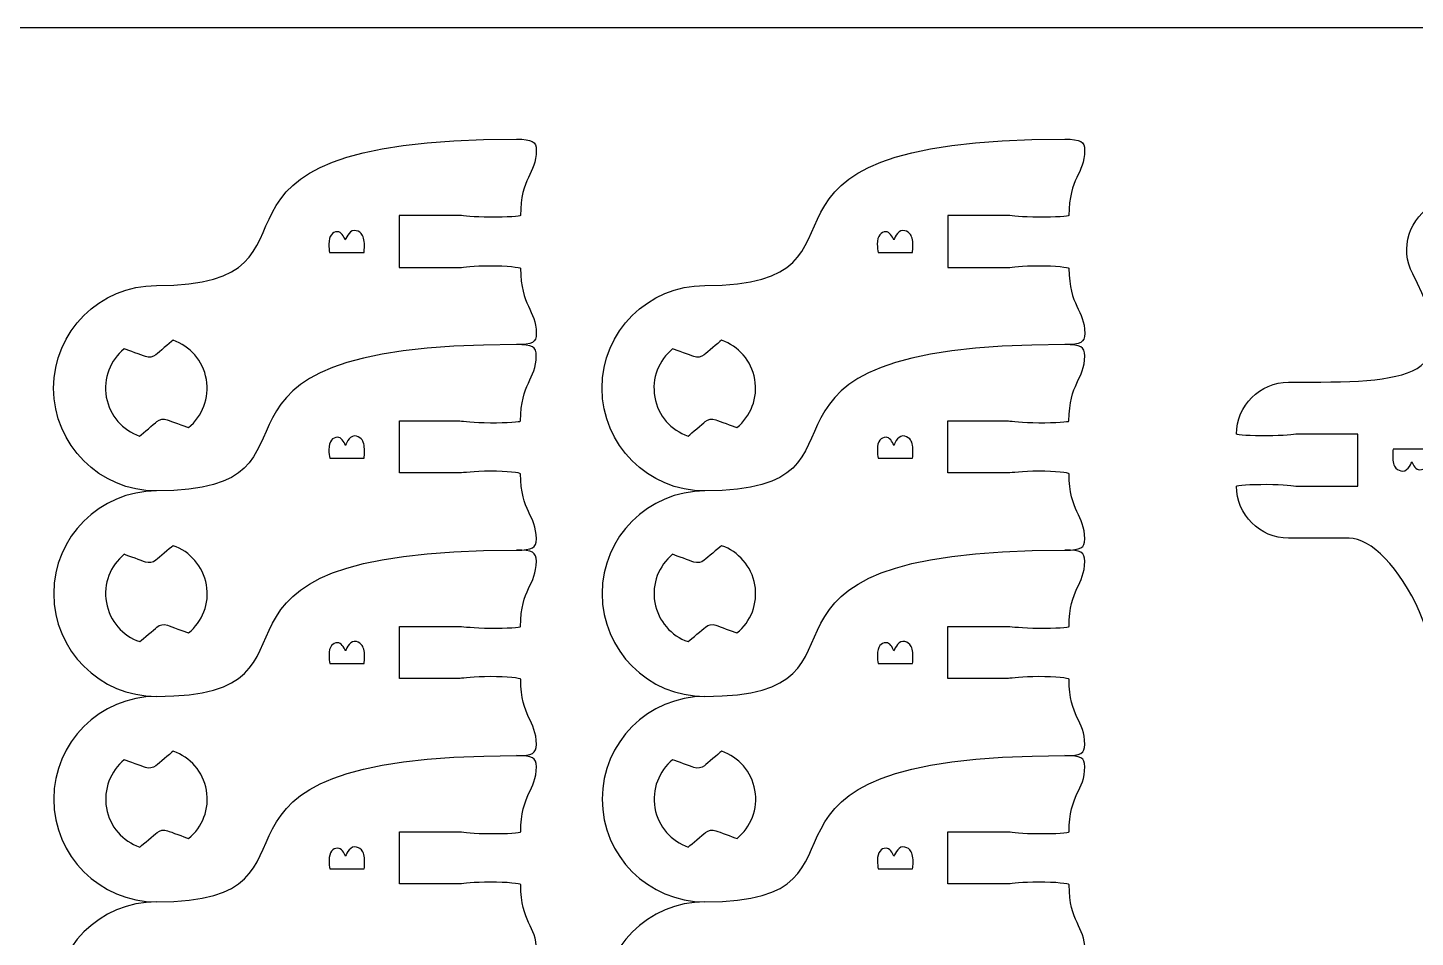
# Model space of a CAD drawing. Extents: x 0 to 300, y 0 to 300.
# Drawn here: x 68.9 to 149, y 247.6 to 300.1 of the extents above; entities that cross this region are included whole.
import ezdxf

# ---------------------------------------------------------------- set-up
doc = ezdxf.new("R2010")
doc.units = 0
doc.header["$MEASUREMENT"] = 0
doc.layers.add('DEFAULT', color=7, linetype='CONTINUOUS')

msp = doc.modelspace()

# ---------------------------------------------------------------- linework, layer by layer
at = {"layer": 'DEFAULT', "color": 1}
for points, knots in [([(295, 0.1), (198.333, 0.1), (101.667, 0.1), (5, 0.1), (2.25, 0.1), (0, 2.35), (0, 5.1), (0, 101.767), (0, 198.433), (0, 295.1), (0, 297.85), (2.25, 300.1), (5, 300.1), (101.667, 300.1), (198.333, 300.1), (295, 300.1), (297.75, 300.1), (300, 297.85), (300, 295.1), (300, 198.433), (300, 101.767), (300, 5.1), (300, 2.35), (297.75, 0.1), (295, 0.1)], [0, 0, 0, 0, 822.047, 822.047, 822.047, 823.047, 823.047, 823.047, 1645.094, 1645.094, 1645.094, 1646.094, 1646.094, 1646.094, 2468.141, 2468.141, 2468.141, 2469.141, 2469.141, 2469.141, 3291.188, 3291.188, 3291.188, 3292.188, 3292.188, 3292.188, 3292.188]), ([(97.319, 286.205), (97.308, 286.265), (96.529, 286.353), (95.569, 286.357), (94.602, 286.353), (93.992, 286.254), (93.816, 286.254), (92.941, 286.254), (90.316, 286.251), (90.316, 286.251), (90.316, 287.252), (90.316, 288.252), (90.316, 289.253), (91.483, 289.253), (92.649, 289.253), (93.816, 289.253), (93.992, 289.253), (94.595, 289.154), (95.569, 289.154), (96.536, 289.154), (97.315, 289.2), (97.315, 289.253), (97.315, 291.465), (98.222, 291.627), (98.222, 293.021), (98.222, 293.539), (97.996, 293.663), (97.075, 293.663), (75.803, 293.663), (87.706, 285.217), (76.283, 285.214), (73.012, 285.214), (70.345, 282.55), (70.349, 279.28), (70.349, 276.006), (73.012, 273.343), (76.286, 273.346), (87.709, 273.35), (75.806, 281.795), (97.079, 281.795), (98, 281.795), (98.226, 281.919), (98.226, 282.441), (98.226, 283.834), (97.319, 283.997), (97.319, 286.205)], [1, 1, 1, 1, 2, 2, 2, 3, 3, 3, 4, 4, 4, 12.51, 12.51, 12.51, 22.431, 22.431, 22.431, 23.431, 23.431, 23.431, 24.431, 24.431, 24.431, 25.431, 25.431, 25.431, 26.431, 26.431, 26.431, 27.431, 27.431, 27.431, 28.431, 28.431, 28.431, 29.431, 29.431, 29.431, 30.431, 30.431, 30.431, 31.431, 31.431, 31.431, 32.431, 32.431, 32.431, 32.431]), ([(128.993, 286.205), (128.983, 286.265), (128.203, 286.353), (127.244, 286.357), (126.277, 286.353), (125.667, 286.254), (125.491, 286.254), (124.615, 286.254), (121.991, 286.251), (121.991, 286.251), (121.991, 287.252), (121.991, 288.252), (121.991, 289.253), (123.157, 289.253), (124.324, 289.253), (125.491, 289.253), (125.667, 289.253), (126.27, 289.154), (127.244, 289.154), (128.21, 289.154), (128.99, 289.2), (128.99, 289.253), (128.99, 291.465), (129.896, 291.627), (129.896, 293.021), (129.896, 293.539), (129.671, 293.663), (128.75, 293.663), (107.477, 293.663), (119.38, 285.217), (107.957, 285.214), (104.687, 285.214), (102.02, 282.55), (102.024, 279.28), (102.024, 276.006), (104.687, 273.343), (107.961, 273.346), (119.384, 273.35), (107.481, 281.795), (128.754, 281.795), (129.674, 281.795), (129.9, 281.919), (129.9, 282.441), (129.9, 283.834), (128.993, 283.997), (128.993, 286.205)], [1, 1, 1, 1, 2, 2, 2, 3, 3, 3, 4, 4, 4, 12.51, 12.51, 12.51, 22.431, 22.431, 22.431, 23.431, 23.431, 23.431, 24.431, 24.431, 24.431, 25.431, 25.431, 25.431, 26.431, 26.431, 26.431, 27.431, 27.431, 27.431, 28.431, 28.431, 28.431, 29.431, 29.431, 29.431, 30.431, 30.431, 30.431, 31.431, 31.431, 31.431, 32.431, 32.431, 32.431, 32.431]), ([(160.057, 283.826), (158.98, 285.896), (157.904, 287.965), (156.827, 290.035), (156.063, 291.507), (154.256, 292.079), (152.784, 291.315), (152.734, 291.29), (153.056, 290.571), (153.502, 289.714), (153.949, 288.854), (154.318, 288.36), (154.399, 288.207), (154.804, 287.432), (156.014, 285.103), (156.014, 285.103), (155.126, 284.641), (154.238, 284.179), (153.35, 283.717), (153.35, 283.717), (152.139, 286.046), (151.734, 286.821), (151.657, 286.974), (151.466, 287.566), (151.02, 288.422), (150.574, 289.279), (150.171, 289.957), (150.119, 289.929), (148.65, 289.165), (148.075, 287.354), (148.842, 285.886), (152.07, 279.673), (148.672, 279.625), (141.669, 279.625), (140.011, 279.622), (138.672, 278.284), (138.672, 276.625), (138.709, 276.567), (139.48, 276.525), (140.423, 276.524), (141.391, 276.524), (142, 276.629), (142.172, 276.628), (143.051, 276.629), (145.674, 276.628), (145.674, 276.628), (145.674, 275.628), (145.674, 274.627), (145.674, 273.627), (145.674, 273.627), (143.051, 273.627), (142.176, 273.627), (142.003, 273.625), (141.392, 273.729), (140.425, 273.728), (139.457, 273.728), (138.671, 273.681), (138.671, 273.623), (138.671, 271.964), (140.014, 270.622), (141.673, 270.622), (142.84, 270.623), (144.007, 270.624), (145.174, 270.626), (147.664, 270.623), (151.949, 263.785), (149.843, 257.11), (149.341, 255.53), (150.216, 253.846), (151.799, 253.348), (151.853, 253.33), (152.133, 254.067), (152.422, 254.988), (152.716, 255.907), (152.801, 256.522), (152.854, 256.687), (153.118, 257.522), (153.905, 260.023), (153.905, 260.023), (154.86, 259.722), (155.814, 259.421), (156.768, 259.12), (156.768, 259.12), (155.981, 256.616), (155.717, 255.781), (155.664, 255.616), (155.383, 255.067), (155.09, 254.144), (154.8, 253.222), (154.605, 252.459), (154.659, 252.441), (156.242, 251.943), (157.926, 252.818), (158.425, 254.398), (159.128, 256.624), (159.832, 258.849), (160.535, 261.074), (161.626, 264.531), (162.921, 269.563), (160.67, 270.096), (156.78, 271.018), (159.88, 272.024), (159.016, 275.365), (158.378, 277.831), (166.071, 272.266), (160.057, 283.826)], [0, 0, 0, 0, 19.837813, 19.837813, 19.837813, 20.837813, 20.837813, 20.837813, 21.837813, 21.837813, 21.837813, 22.837813, 22.837813, 22.837813, 23.837813, 23.837813, 23.837813, 32.351155, 32.351155, 32.351155, 33.351155, 33.351155, 33.351155, 34.351155, 34.351155, 34.351155, 35.351155, 35.351155, 35.351155, 36.351155, 36.351155, 36.351155, 37.351155, 37.351155, 37.351155, 38.361353, 38.361353, 38.361353, 39.361353, 39.361353, 39.361353, 40.361353, 40.361353, 40.361353, 41.361353, 41.361353, 41.361353, 49.869353, 49.869353, 49.869353, 50.869353, 50.869353, 50.869353, 51.869353, 51.869353, 51.869353, 52.869353, 52.869353, 52.869353, 53.869353, 53.869353, 53.869353, 63.792358, 63.792358, 63.792358, 64.792358, 64.792358, 64.792358, 65.792358, 65.792358, 65.792358, 66.792358, 66.792358, 66.792358, 67.792358, 67.792358, 67.792358, 68.792358, 68.792358, 68.792358, 77.300977, 77.300977, 77.300977, 78.300977, 78.300977, 78.300977, 79.300977, 79.300977, 79.300977, 80.300977, 80.300977, 80.300977, 81.300977, 81.300977, 81.300977, 101.147642, 101.147642, 101.147642, 102.147642, 102.147642, 102.147642, 103.147642, 103.147642, 103.147642, 104.147642, 104.147642, 104.147642, 104.147642]), ([(76.286, 273.346), (73.016, 273.346), (70.349, 270.683), (70.353, 267.413), (70.353, 264.139), (73.016, 261.475), (76.29, 261.479), (87.713, 261.482), (75.81, 269.928), (97.083, 269.928), (98.003, 269.928), (98.229, 270.051), (98.229, 270.574), (98.229, 271.967), (97.322, 272.129), (97.322, 274.338), (97.312, 274.398), (96.532, 274.486), (95.573, 274.489), (94.606, 274.486), (93.996, 274.387), (93.819, 274.387), (92.944, 274.387), (90.32, 274.384), (90.32, 274.384), (90.32, 275.384), (90.32, 276.385), (90.32, 277.386), (91.486, 277.386), (92.653, 277.386), (93.819, 277.386), (93.996, 277.386), (94.599, 277.287), (95.573, 277.287), (96.539, 277.287), (97.319, 277.333), (97.319, 277.386), (97.319, 279.598), (98.226, 279.76), (98.226, 281.153), (98.226, 281.672), (98, 281.795), (97.079, 281.795)], [0, 0, 0, 0, 1, 1, 1, 2, 2, 2, 3, 3, 3, 4, 4, 4, 5, 5, 5, 6, 6, 6, 7, 7, 7, 8, 8, 8, 16.51, 16.51, 16.51, 26.43, 26.43, 26.43, 27.43, 27.43, 27.43, 28.43, 28.43, 28.43, 29.43, 29.43, 29.43, 30.43, 30.43, 30.43, 30.43]), ([(78.138, 277.008), (77.86, 277.11), (77.154, 277.368), (76.914, 277.456), (76.71, 277.53), (76.48, 277.488), (76.314, 277.35), (76.12, 277.185), (75.538, 276.698), (75.316, 276.511), (74.346, 276.846), (73.584, 277.685), (73.393, 278.772), (73.203, 279.852), (73.63, 280.903), (74.42, 281.552), (74.692, 281.453), (75.411, 281.196), (75.651, 281.104), (75.856, 281.033), (76.085, 281.072), (76.251, 281.21), (76.445, 281.376), (77.027, 281.862), (77.253, 282.053), (78.223, 281.711), (78.981, 280.871), (79.172, 279.792), (79.366, 278.709), (78.936, 277.657), (78.138, 277.008)], [1, 1, 1, 1, 2, 2, 2, 3, 3, 3, 4, 4, 4, 5, 5, 5, 6, 6, 6, 7, 7, 7, 8, 8, 8, 9, 9, 9, 10, 10, 10, 11, 11, 11, 11]), ([(107.961, 273.346), (104.691, 273.346), (102.024, 270.683), (102.027, 267.413), (102.027, 264.139), (104.691, 261.475), (107.964, 261.479), (119.387, 261.482), (107.485, 269.928), (128.757, 269.928), (129.678, 269.928), (129.904, 270.051), (129.904, 270.574), (129.904, 271.967), (128.997, 272.129), (128.997, 274.338), (128.986, 274.398), (128.207, 274.486), (127.247, 274.489), (126.281, 274.486), (125.671, 274.387), (125.494, 274.387), (124.619, 274.387), (121.994, 274.384), (121.994, 274.384), (121.994, 275.384), (121.994, 276.385), (121.994, 277.386), (123.161, 277.386), (124.328, 277.386), (125.494, 277.386), (125.671, 277.386), (126.274, 277.287), (127.247, 277.287), (128.214, 277.287), (128.993, 277.333), (128.993, 277.386), (128.993, 279.598), (129.9, 279.76), (129.9, 281.153), (129.9, 281.672), (129.674, 281.795), (128.754, 281.795)], [0, 0, 0, 0, 1, 1, 1, 2, 2, 2, 3, 3, 3, 4, 4, 4, 5, 5, 5, 6, 6, 6, 7, 7, 7, 8, 8, 8, 16.51, 16.51, 16.51, 26.431, 26.431, 26.431, 27.431, 27.431, 27.431, 28.431, 28.431, 28.431, 29.431, 29.431, 29.431, 30.431, 30.431, 30.431, 30.431]), ([(109.813, 277.008), (109.534, 277.11), (108.829, 277.368), (108.589, 277.456), (108.384, 277.53), (108.155, 277.488), (107.989, 277.35), (107.795, 277.185), (107.213, 276.698), (106.991, 276.511), (106.02, 276.846), (105.258, 277.685), (105.068, 278.772), (104.877, 279.852), (105.304, 280.903), (106.095, 281.552), (106.366, 281.453), (107.086, 281.196), (107.326, 281.104), (107.53, 281.033), (107.76, 281.072), (107.925, 281.21), (108.12, 281.376), (108.702, 281.862), (108.927, 282.053), (109.898, 281.711), (110.656, 280.871), (110.846, 279.792), (111.041, 278.709), (110.61, 277.657), (109.813, 277.008)], [1, 1, 1, 1, 2, 2, 2, 3, 3, 3, 4, 4, 4, 5, 5, 5, 6, 6, 6, 7, 7, 7, 8, 8, 8, 9, 9, 9, 10, 10, 10, 11, 11, 11, 11]), ([(78.142, 265.141), (77.863, 265.243), (77.158, 265.501), (76.918, 265.589), (76.713, 265.663), (76.484, 265.62), (76.318, 265.483), (76.124, 265.317), (75.542, 264.83), (75.32, 264.643), (74.35, 264.978), (73.588, 265.818), (73.397, 266.905), (73.207, 267.984), (73.633, 269.035), (74.424, 269.685), (74.695, 269.586), (75.415, 269.328), (75.655, 269.236), (75.859, 269.166), (76.089, 269.205), (76.255, 269.342), (76.449, 269.508), (77.031, 269.995), (77.256, 270.185), (78.227, 269.843), (78.985, 269.004), (79.176, 267.924), (79.37, 266.841), (78.939, 265.79), (78.142, 265.141)], [1, 1, 1, 1, 2, 2, 2, 3, 3, 3, 4, 4, 4, 5, 5, 5, 6, 6, 6, 7, 7, 7, 8, 8, 8, 9, 9, 9, 10, 10, 10, 11, 11, 11, 11]), ([(109.816, 265.141), (109.538, 265.243), (108.832, 265.501), (108.592, 265.589), (108.388, 265.663), (108.158, 265.62), (107.993, 265.483), (107.799, 265.317), (107.217, 264.83), (106.994, 264.643), (106.024, 264.978), (105.262, 265.818), (105.072, 266.905), (104.881, 267.984), (105.308, 269.035), (106.098, 269.685), (106.37, 269.586), (107.09, 269.328), (107.329, 269.236), (107.534, 269.166), (107.763, 269.205), (107.929, 269.342), (108.123, 269.508), (108.705, 269.995), (108.931, 270.185), (109.901, 269.843), (110.66, 269.004), (110.85, 267.924), (111.044, 266.841), (110.614, 265.79), (109.816, 265.141)], [1, 1, 1, 1, 2, 2, 2, 3, 3, 3, 4, 4, 4, 5, 5, 5, 6, 6, 6, 7, 7, 7, 8, 8, 8, 9, 9, 9, 10, 10, 10, 11, 11, 11, 11]), ([(76.29, 261.479), (73.02, 261.479), (70.353, 258.815), (70.356, 255.545), (70.356, 252.271), (73.02, 249.608), (76.293, 249.611), (87.716, 249.615), (75.814, 258.06), (97.087, 258.06), (98.007, 258.06), (98.233, 258.184), (98.233, 258.706), (98.233, 260.1), (97.326, 260.262), (97.326, 262.47), (97.316, 262.53), (96.536, 262.618), (95.576, 262.622), (94.61, 262.618), (94, 262.52), (93.823, 262.52), (92.948, 262.52), (90.323, 262.516), (90.323, 262.516), (90.323, 263.517), (90.323, 264.517), (90.323, 265.518), (91.49, 265.518), (92.657, 265.518), (93.823, 265.518), (94, 265.518), (94.603, 265.419), (95.576, 265.419), (96.543, 265.419), (97.323, 265.465), (97.323, 265.518), (97.323, 267.73), (98.229, 267.892), (98.229, 269.286), (98.229, 269.804), (98.003, 269.928), (97.083, 269.928)], [0, 0, 0, 0, 1, 1, 1, 2, 2, 2, 3, 3, 3, 4, 4, 4, 5, 5, 5, 6, 6, 6, 7, 7, 7, 8, 8, 8, 16.51, 16.51, 16.51, 26.431, 26.431, 26.431, 27.431, 27.431, 27.431, 28.431, 28.431, 28.431, 29.431, 29.431, 29.431, 30.431, 30.431, 30.431, 30.431]), ([(107.964, 261.479), (104.694, 261.479), (102.027, 258.815), (102.031, 255.545), (102.031, 252.271), (104.694, 249.608), (107.968, 249.611), (119.391, 249.615), (107.488, 258.06), (128.761, 258.06), (129.681, 258.06), (129.908, 258.184), (129.908, 258.706), (129.908, 260.1), (129.001, 260.262), (129.001, 262.47), (128.99, 262.53), (128.21, 262.618), (127.251, 262.622), (126.284, 262.618), (125.674, 262.52), (125.498, 262.52), (124.623, 262.52), (121.998, 262.516), (121.998, 262.516), (121.998, 263.517), (121.998, 264.517), (121.998, 265.518), (123.165, 265.518), (124.331, 265.518), (125.498, 265.518), (125.674, 265.518), (126.277, 265.419), (127.251, 265.419), (128.217, 265.419), (128.997, 265.465), (128.997, 265.518), (128.997, 267.73), (129.904, 267.892), (129.904, 269.286), (129.904, 269.804), (129.678, 269.928), (128.757, 269.928)], [0, 0, 0, 0, 1, 1, 1, 2, 2, 2, 3, 3, 3, 4, 4, 4, 5, 5, 5, 6, 6, 6, 7, 7, 7, 8, 8, 8, 16.51, 16.51, 16.51, 26.431, 26.431, 26.431, 27.431, 27.431, 27.431, 28.431, 28.431, 28.431, 29.431, 29.431, 29.431, 30.431, 30.431, 30.431, 30.431]), ([(76.294, 249.611), (73.023, 249.611), (70.356, 246.948), (70.36, 243.678), (70.36, 240.404), (73.023, 237.74), (76.297, 237.744), (87.72, 237.748), (75.817, 246.193), (97.09, 246.193), (98.011, 246.193), (98.236, 246.316), (98.236, 246.839), (98.236, 248.232), (97.33, 248.394), (97.33, 250.603), (97.319, 250.663), (96.54, 250.751), (95.58, 250.754), (94.613, 250.751), (94.003, 250.652), (93.827, 250.652), (92.952, 250.652), (90.327, 250.649), (90.327, 250.649), (90.327, 251.649), (90.327, 252.65), (90.327, 253.651), (91.494, 253.651), (92.66, 253.651), (93.827, 253.651), (94.003, 253.651), (94.606, 253.552), (95.58, 253.552), (96.547, 253.552), (97.326, 253.598), (97.326, 253.651), (97.326, 255.863), (98.233, 256.025), (98.233, 257.418), (98.233, 257.937), (98.007, 258.06), (97.086, 258.06)], [0, 0, 0, 0, 1, 1, 1, 2, 2, 2, 3, 3, 3, 4, 4, 4, 5, 5, 5, 6, 6, 6, 7, 7, 7, 8, 8, 8, 16.51, 16.51, 16.51, 26.43, 26.43, 26.43, 27.43, 27.43, 27.43, 28.43, 28.43, 28.43, 29.43, 29.43, 29.43, 30.43, 30.43, 30.43, 30.43]), ([(78.146, 253.273), (77.867, 253.376), (77.161, 253.633), (76.921, 253.721), (76.717, 253.795), (76.488, 253.753), (76.322, 253.615), (76.128, 253.45), (75.546, 252.963), (75.323, 252.776), (74.353, 253.111), (73.591, 253.951), (73.401, 255.037), (73.21, 256.117), (73.637, 257.168), (74.427, 257.817), (74.699, 257.718), (75.419, 257.461), (75.658, 257.369), (75.863, 257.298), (76.092, 257.337), (76.258, 257.475), (76.452, 257.641), (77.034, 258.127), (77.26, 258.318), (78.23, 257.976), (78.989, 257.136), (79.179, 256.057), (79.373, 254.974), (78.943, 253.922), (78.146, 253.273)], [1, 1, 1, 1, 2, 2, 2, 3, 3, 3, 4, 4, 4, 5, 5, 5, 6, 6, 6, 7, 7, 7, 8, 8, 8, 9, 9, 9, 10, 10, 10, 11, 11, 11, 11]), ([(107.968, 249.611), (104.698, 249.611), (102.031, 246.948), (102.034, 243.678), (102.034, 240.404), (104.698, 237.74), (107.972, 237.744), (119.395, 237.748), (107.492, 246.193), (128.764, 246.193), (129.685, 246.193), (129.911, 246.316), (129.911, 246.839), (129.911, 248.232), (129.004, 248.394), (129.004, 250.603), (128.994, 250.663), (128.214, 250.751), (127.254, 250.754), (126.288, 250.751), (125.678, 250.652), (125.501, 250.652), (124.626, 250.652), (122.002, 250.649), (122.002, 250.649), (122.002, 251.649), (122.002, 252.65), (122.002, 253.651), (123.168, 253.651), (124.335, 253.651), (125.501, 253.651), (125.678, 253.651), (126.281, 253.552), (127.254, 253.552), (128.221, 253.552), (129.001, 253.598), (129.001, 253.651), (129.001, 255.863), (129.907, 256.025), (129.907, 257.418), (129.907, 257.937), (129.682, 258.06), (128.761, 258.06)], [0, 0, 0, 0, 1, 1, 1, 2, 2, 2, 3, 3, 3, 4, 4, 4, 5, 5, 5, 6, 6, 6, 7, 7, 7, 8, 8, 8, 16.51, 16.51, 16.51, 26.43, 26.43, 26.43, 27.43, 27.43, 27.43, 28.43, 28.43, 28.43, 29.43, 29.43, 29.43, 30.43, 30.43, 30.43, 30.43]), ([(109.82, 253.273), (109.541, 253.376), (108.836, 253.633), (108.596, 253.721), (108.391, 253.795), (108.162, 253.753), (107.996, 253.615), (107.802, 253.45), (107.22, 252.963), (106.998, 252.776), (106.028, 253.111), (105.266, 253.951), (105.075, 255.037), (104.885, 256.117), (105.312, 257.168), (106.102, 257.817), (106.373, 257.718), (107.093, 257.461), (107.333, 257.369), (107.538, 257.298), (107.767, 257.337), (107.933, 257.475), (108.127, 257.641), (108.709, 258.127), (108.935, 258.318), (109.905, 257.976), (110.663, 257.136), (110.854, 256.057), (111.048, 254.974), (110.617, 253.922), (109.82, 253.273)], [1, 1, 1, 1, 2, 2, 2, 3, 3, 3, 4, 4, 4, 5, 5, 5, 6, 6, 6, 7, 7, 7, 8, 8, 8, 9, 9, 9, 10, 10, 10, 11, 11, 11, 11])]:
    msp.add_open_spline(points, degree=3, knots=knots, dxfattribs=at)
at = {"layer": 'DEFAULT', "color": 250}
for points in [[(86.289, 287.116), (86.265, 287.23), (86.247, 287.41), (86.247, 287.593), (86.247, 287.854), (86.292, 288.022), (86.394, 288.147), (86.473, 288.252), (86.592, 288.315), (86.751, 288.315), (86.946, 288.315), (87.117, 288.058), (87.195, 287.845), (87.195, 287.845), (87.408, 288.39), (87.708, 288.39), (87.882, 288.39), (88.013, 288.321), (88.112, 288.219), (88.241, 288.078), (88.301, 287.85), (88.301, 287.521), (88.301, 287.341), (88.289, 287.203), (88.277, 287.116), (87.615, 287.116), (86.952, 287.116), (86.289, 287.116)], [(117.964, 287.116), (117.94, 287.23), (117.922, 287.41), (117.922, 287.593), (117.922, 287.854), (117.967, 288.022), (118.069, 288.147), (118.147, 288.252), (118.267, 288.315), (118.426, 288.315), (118.621, 288.315), (118.792, 288.058), (118.87, 287.845), (118.87, 287.845), (119.082, 288.39), (119.382, 288.39), (119.556, 288.39), (119.688, 288.321), (119.787, 288.219), (119.916, 288.078), (119.976, 287.85), (119.976, 287.521), (119.976, 287.341), (119.964, 287.203), (119.952, 287.116), (119.289, 287.116), (118.627, 287.116), (117.964, 287.116)], [(86.293, 275.248), (86.269, 275.362), (86.251, 275.542), (86.251, 275.725), (86.251, 275.986), (86.296, 276.154), (86.398, 276.28), (86.476, 276.385), (86.596, 276.448), (86.755, 276.448), (86.95, 276.448), (87.121, 276.191), (87.199, 275.978), (87.199, 275.978), (87.411, 276.523), (87.711, 276.523), (87.885, 276.523), (88.017, 276.454), (88.116, 276.352), (88.245, 276.211), (88.305, 275.983), (88.305, 275.653), (88.305, 275.473), (88.293, 275.336), (88.281, 275.248), (87.618, 275.248), (86.956, 275.248), (86.293, 275.248)], [(117.968, 275.248), (117.944, 275.362), (117.926, 275.542), (117.926, 275.725), (117.926, 275.986), (117.97, 276.154), (118.072, 276.28), (118.151, 276.385), (118.27, 276.448), (118.429, 276.448), (118.624, 276.448), (118.795, 276.191), (118.873, 275.978), (118.873, 275.978), (119.086, 276.523), (119.386, 276.523), (119.56, 276.523), (119.692, 276.454), (119.791, 276.352), (119.92, 276.211), (119.98, 275.983), (119.98, 275.653), (119.98, 275.473), (119.968, 275.336), (119.956, 275.248), (119.293, 275.248), (118.63, 275.248), (117.968, 275.248)], [(149.701, 275.764), (149.725, 275.65), (149.743, 275.47), (149.743, 275.287), (149.743, 275.026), (149.698, 274.858), (149.596, 274.732), (149.518, 274.628), (149.398, 274.565), (149.239, 274.565), (149.044, 274.565), (148.873, 274.821), (148.795, 275.034), (148.795, 275.034), (148.582, 274.49), (148.283, 274.49), (148.109, 274.49), (147.977, 274.559), (147.878, 274.661), (147.749, 274.801), (147.689, 275.029), (147.689, 275.359), (147.689, 275.539), (147.701, 275.677), (147.713, 275.764), (148.375, 275.764), (149.038, 275.764), (149.701, 275.764)], [(86.297, 263.381), (86.273, 263.495), (86.255, 263.675), (86.255, 263.858), (86.255, 264.119), (86.3, 264.287), (86.401, 264.413), (86.48, 264.517), (86.599, 264.58), (86.758, 264.58), (86.953, 264.58), (87.124, 264.323), (87.202, 264.111), (87.202, 264.111), (87.415, 264.655), (87.715, 264.655), (87.889, 264.655), (88.021, 264.586), (88.12, 264.484), (88.249, 264.343), (88.309, 264.116), (88.309, 263.786), (88.309, 263.606), (88.297, 263.468), (88.285, 263.381), (87.622, 263.381), (86.959, 263.381), (86.297, 263.381)], [(117.971, 263.381), (117.947, 263.495), (117.929, 263.675), (117.929, 263.858), (117.929, 264.119), (117.974, 264.287), (118.076, 264.413), (118.154, 264.517), (118.274, 264.58), (118.433, 264.58), (118.628, 264.58), (118.799, 264.323), (118.877, 264.111), (118.877, 264.111), (119.09, 264.655), (119.389, 264.655), (119.563, 264.655), (119.695, 264.586), (119.794, 264.484), (119.923, 264.343), (119.983, 264.116), (119.983, 263.786), (119.983, 263.606), (119.971, 263.468), (119.959, 263.381), (119.297, 263.381), (118.634, 263.381), (117.971, 263.381)], [(86.3, 251.514), (86.276, 251.628), (86.258, 251.807), (86.258, 251.99), (86.258, 252.251), (86.303, 252.419), (86.405, 252.545), (86.483, 252.65), (86.603, 252.713), (86.762, 252.713), (86.957, 252.713), (87.128, 252.456), (87.206, 252.243), (87.206, 252.243), (87.419, 252.788), (87.719, 252.788), (87.892, 252.788), (88.024, 252.719), (88.123, 252.617), (88.252, 252.476), (88.312, 252.248), (88.312, 251.918), (88.312, 251.738), (88.3, 251.601), (88.288, 251.514), (87.626, 251.514), (86.963, 251.514), (86.3, 251.514)], [(117.975, 251.514), (117.951, 251.628), (117.933, 251.807), (117.933, 251.99), (117.933, 252.251), (117.978, 252.419), (118.08, 252.545), (118.158, 252.65), (118.278, 252.713), (118.437, 252.713), (118.631, 252.713), (118.803, 252.456), (118.88, 252.243), (118.88, 252.243), (119.093, 252.788), (119.393, 252.788), (119.567, 252.788), (119.699, 252.719), (119.798, 252.617), (119.927, 252.476), (119.987, 252.248), (119.987, 251.918), (119.987, 251.738), (119.975, 251.601), (119.963, 251.514), (119.3, 251.514), (118.638, 251.514), (117.975, 251.514)]]:
    msp.add_open_spline(points, degree=3, knots=[5.635, 5.635, 5.635, 5.635, 6.635, 6.635, 6.635, 7.635, 7.635, 7.635, 8.635, 8.635, 8.635, 9.635, 9.635, 9.635, 10.635, 10.635, 10.635, 11.635, 11.635, 11.635, 12.635, 12.635, 12.635, 13.635, 13.635, 13.635, 19.27, 19.27, 19.27, 19.27], dxfattribs=at)

doc.saveas('drawing.dxf')
